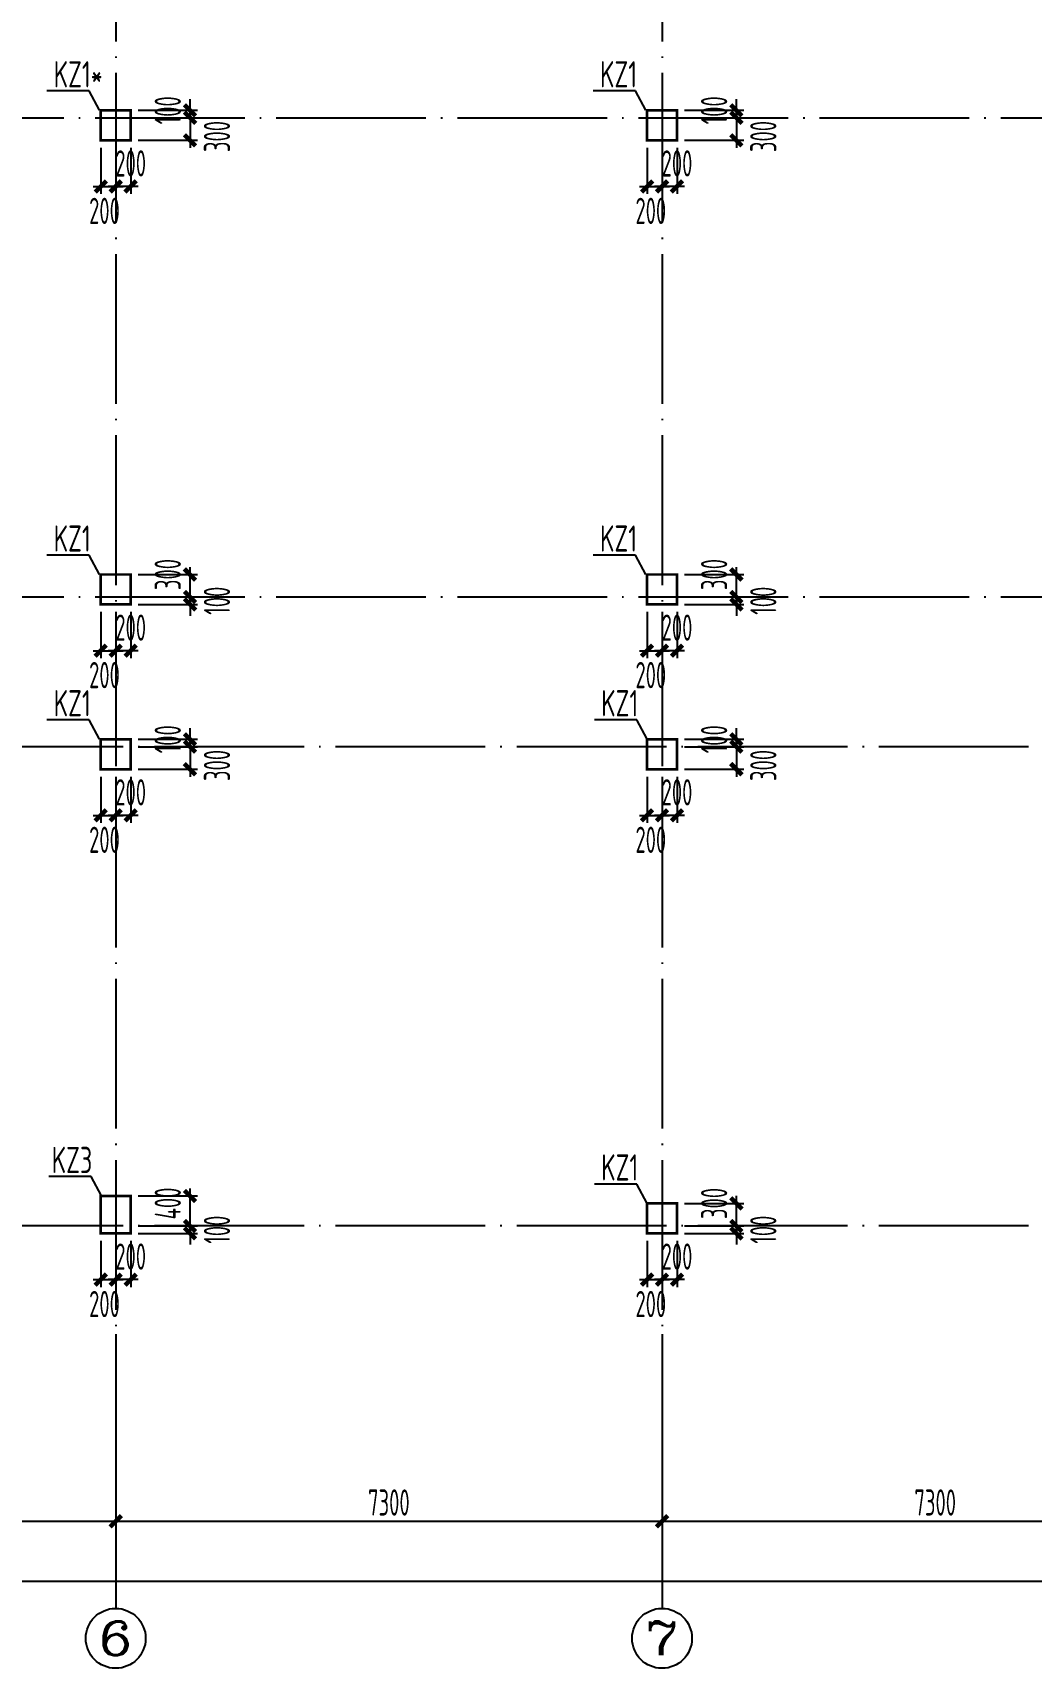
# Model space of a CAD drawing. Extents: x -472319 to -112444, y -516749 to -5704.
# Drawn here: x -383447 to -370104, y -482015 to -460171 of the extents above; entities that cross this region are included whole.
import ezdxf
from ezdxf.enums import TextEntityAlignment as Align

# ---------------------------------------------------------------- set-up
doc = ezdxf.new("R2010")
doc.units = 0
doc.header["$LTSCALE"] = 100
doc.header["$MEASUREMENT"] = 0
doc.linetypes.add('CENTER', pattern=[2, 1.25, -0.25, 0.25, -0.25])
doc.linetypes.add('DOTE', pattern=[2.42, 2, -0.2, 0.02, -0.2])
for name, color, linetype in [('AXIS', 3, 'Continuous'), ('AXIS_TEXT', 7, 'Continuous'), ('DOTE', 1, 'CENTER'), ('TEXT', 7, 'Continuous'), ('填充', 8, 'Continuous'), ('柱', 2, 'Continuous')]:
    doc.layers.add(name, color=color, linetype=linetype)
doc.styles.add('_TCH_AXIS', font='COMPLEX', dxfattribs={"bigfont": 'GBCBIG'})
doc.styles.add('COMPLEX', font='COMPLEX')
doc.styles.add('HZ', font='tssdeng.shx', dxfattribs={"width": 0.6, "height": 350, "bigfont": 'a.shx'})
doc.styles.add('TSSD_Dimension', font='Tssdeng.shx', dxfattribs={"width": 0.7, "bigfont": 'hztxt.shx'})
doc.dimstyles.new('DIMN', dxfattribs={"dimtxt": 350, "dimasz": 150, "dimexe": 100, "dimexo": 100, "dimgap": 75, "dimtad": 1, "dimdec": 0, "dimzin": 0, "dimdsep": 46, "dimtxsty": 'HZ', "dimblk": 'ARCHTICK', "dimcen": 0.09, "dimdle": 100, "dimclrd": 3, "dimclre": 3, "dimclrt": 7, "dimazin": 2, "dimtfac": 1, "dimtdec": 0, "dimtmove": 2, "dimatfit": 3, "dimldrblk": 'ARCHTICK', "dimfxl": 1, "dimtolj": 1, "dimtzin": 0, "dimarcsym": 0})

# ---------------------------------------------------------------- blocks, each defined once
blk = doc.blocks.new('_ArchTick')
at = {"color": 0, "linetype": 'ByBlock', "const_width": 0.4}
blk.add_lwpolyline([(-0.5, -0.5), (0.5, 0.5)], dxfattribs=at)
blk = doc.blocks.new('*D2416')
at = {"layer": 'AXIS', "color": 3, "lineweight": -2, "transparency": 16777216}
for p, q in [((-392338, -477651), (-392338, -480151)), ((-382338, -477651), (-382338, -480151)), ((-392438, -480051), (-382238, -480051))]:
    blk.add_line(p, q, dxfattribs=at)
at = {"layer": 'Defpoints', "color": 0, "transparency": 16777216}
for p in [(-392338, -477551), (-382338, -477551), (-382338, -480051)]:
    blk.add_point(p, dxfattribs=at)
at = {"layer": 'AXIS', "color": 3, "lineweight": -2, "transparency": 16777216, "xscale": 150, "yscale": 150, "zscale": 150, "rotation": 180}
blk.add_blockref('_ArchTick', (-392338, -480051), dxfattribs=at)
at = {"layer": 'AXIS', "color": 3, "lineweight": -2, "transparency": 16777216, "xscale": 150, "yscale": 150, "zscale": 150}
blk.add_blockref('_ArchTick', (-382338, -480051), dxfattribs=at)
at = {"layer": 'AXIS', "color": 7, "transparency": 16777216, "insert": (-387338, -479801), "char_height": 350, "attachment_point": 5, "style": 'HZ'}
blk.add_mtext('\\A1;10000', dxfattribs=at)
blk = doc.blocks.new('*D2417')
at = {"layer": 'AXIS', "color": 3, "lineweight": -2, "transparency": 16777216}
for p, q in [((-382338, -477651), (-382338, -480151)), ((-375038, -477651), (-375038, -480151)), ((-382438, -480051), (-374938, -480051))]:
    blk.add_line(p, q, dxfattribs=at)
at = {"layer": 'Defpoints', "color": 0, "transparency": 16777216}
for p in [(-382338, -477551), (-375038, -477551), (-375038, -480051)]:
    blk.add_point(p, dxfattribs=at)
at = {"layer": 'AXIS', "color": 3, "lineweight": -2, "transparency": 16777216, "xscale": 150, "yscale": 150, "zscale": 150, "rotation": 180}
blk.add_blockref('_ArchTick', (-382338, -480051), dxfattribs=at)
at = {"layer": 'AXIS', "color": 3, "lineweight": -2, "transparency": 16777216, "xscale": 150, "yscale": 150, "zscale": 150}
blk.add_blockref('_ArchTick', (-375038, -480051), dxfattribs=at)
at = {"layer": 'AXIS', "color": 7, "transparency": 16777216, "insert": (-378688, -479801), "char_height": 350, "attachment_point": 5, "style": 'HZ'}
blk.add_mtext('\\A1;7300', dxfattribs=at)
blk = doc.blocks.new('*D2418')
at = {"layer": 'AXIS', "color": 3, "lineweight": -2, "transparency": 16777216}
for p, q in [((-375038, -477651), (-375038, -480151)), ((-367738, -477651), (-367738, -480151)), ((-375138, -480051), (-367638, -480051))]:
    blk.add_line(p, q, dxfattribs=at)
at = {"layer": 'Defpoints', "color": 0, "transparency": 16777216}
for p in [(-375038, -477551), (-367738, -477551), (-367738, -480051)]:
    blk.add_point(p, dxfattribs=at)
at = {"layer": 'AXIS', "color": 3, "lineweight": -2, "transparency": 16777216, "xscale": 150, "yscale": 150, "zscale": 150, "rotation": 180}
blk.add_blockref('_ArchTick', (-375038, -480051), dxfattribs=at)
at = {"layer": 'AXIS', "color": 3, "lineweight": -2, "transparency": 16777216, "xscale": 150, "yscale": 150, "zscale": 150}
blk.add_blockref('_ArchTick', (-367738, -480051), dxfattribs=at)
at = {"layer": 'AXIS', "color": 7, "transparency": 16777216, "insert": (-371388, -479801), "char_height": 350, "attachment_point": 5, "style": 'HZ'}
blk.add_mtext('\\A1;7300', dxfattribs=at)
blk = doc.blocks.new('*D2421')
at = {"layer": 'AXIS', "color": 3, "lineweight": -2, "transparency": 16777216}
for p, q in [((-417238, -477651), (-417238, -480951)), ((-357438, -477651), (-357438, -480951)), ((-417338, -480851), (-357338, -480851))]:
    blk.add_line(p, q, dxfattribs=at)
at = {"layer": 'Defpoints', "color": 0, "transparency": 16777216}
for p in [(-417238, -477551), (-357438, -477551), (-357438, -480851)]:
    blk.add_point(p, dxfattribs=at)
at = {"layer": 'AXIS', "color": 3, "lineweight": -2, "transparency": 16777216, "xscale": 150, "yscale": 150, "zscale": 150, "rotation": 180}
blk.add_blockref('_ArchTick', (-417238, -480851), dxfattribs=at)
at = {"layer": 'AXIS', "color": 3, "lineweight": -2, "transparency": 16777216, "xscale": 150, "yscale": 150, "zscale": 150}
blk.add_blockref('_ArchTick', (-357438, -480851), dxfattribs=at)
at = {"layer": 'AXIS', "color": 7, "transparency": 16777216, "insert": (-387338, -480601), "char_height": 350, "attachment_point": 5, "style": 'HZ'}
blk.add_mtext('\\A1;59800', dxfattribs=at)
blk = doc.blocks.new('_AXISO')
blk.add_circle((0, 0), 0.5)
at = {"layer": 'AXIS_TEXT', "style": 'COMPLEX', "width": 1.041667}
blk.add_attdef('A', text='', height=0.56, dxfattribs=at).set_placement((-0.25, -0.28), (0.25, -0.28), align=Align.FIT)
blk = doc.blocks.new('*D2327')
at = {"layer": 'Defpoints', "color": 0, "transparency": 16777216}
for p in [(-382138, -476107), (-382138, -476207), (-381345, -476207)]:
    blk.add_point(p, dxfattribs=at)
at = {"layer": '填充', "color": 3, "lineweight": -2, "transparency": 16777216}
for p, q in [((-381345, -476107), (-381345, -475957)), ((-382038, -476107), (-381245, -476107)), ((-382038, -476207), (-381245, -476207)), ((-381345, -476107), (-381345, -476207)), ((-381345, -476207), (-381345, -476357))]:
    blk.add_line(p, q, dxfattribs=at)
at = {"layer": '填充', "color": 3, "lineweight": -2, "transparency": 16777216, "xscale": 150, "yscale": 150, "zscale": 150}
for p, rotation in [((-381345, -476107), 270), ((-381345, -476207), 90)]:
    blk.add_blockref('_ArchTick', p, dxfattribs=dict(at, rotation=rotation))
at = {"layer": '填充', "color": 7, "transparency": 16777216, "insert": (-380985, -476157), "char_height": 350, "attachment_point": 5, "rotation": 90, "style": 'HZ'}
blk.add_mtext('\\A1;100', dxfattribs=at)
blk = doc.blocks.new('*D2328')
at = {"layer": 'Defpoints', "color": 0, "transparency": 16777216}
for p in [(-382138, -475707), (-381345, -475707), (-382138, -476107)]:
    blk.add_point(p, dxfattribs=at)
at = {"layer": '填充', "color": 3, "lineweight": -2, "transparency": 16777216}
for p, q in [((-382038, -475707), (-381245, -475707)), ((-381345, -476207), (-381345, -475607)), ((-382038, -476107), (-381245, -476107))]:
    blk.add_line(p, q, dxfattribs=at)
at = {"layer": '填充', "color": 3, "lineweight": -2, "transparency": 16777216, "xscale": 150, "yscale": 150, "zscale": 150}
for p, rotation in [((-381345, -475707), 90), ((-381345, -476107), 270)]:
    blk.add_blockref('_ArchTick', p, dxfattribs=dict(at, rotation=rotation))
at = {"layer": '填充', "color": 7, "transparency": 16777216, "insert": (-381642, -475807), "char_height": 350, "attachment_point": 5, "rotation": 90, "style": 'HZ'}
blk.add_mtext('\\A1;400', dxfattribs=at)
blk = doc.blocks.new('*D2329')
at = {"layer": 'Defpoints', "color": 0, "transparency": 16777216}
for p in [(-382538, -476207), (-382338, -476207), (-382338, -476824)]:
    blk.add_point(p, dxfattribs=at)
at = {"layer": '填充', "color": 3, "lineweight": -2, "transparency": 16777216}
for p, q in [((-382538, -476307), (-382538, -476924)), ((-382338, -476307), (-382338, -476924)), ((-382638, -476824), (-382238, -476824))]:
    blk.add_line(p, q, dxfattribs=at)
at = {"layer": '填充', "color": 3, "lineweight": -2, "transparency": 16777216, "xscale": 150, "yscale": 150, "zscale": 150, "rotation": 180}
blk.add_blockref('_ArchTick', (-382538, -476824), dxfattribs=at)
at = {"layer": '填充', "color": 3, "lineweight": -2, "transparency": 16777216, "xscale": 150, "yscale": 150, "zscale": 150}
blk.add_blockref('_ArchTick', (-382338, -476824), dxfattribs=at)
at = {"layer": '填充', "color": 7, "transparency": 16777216, "insert": (-382488, -477150), "char_height": 350, "attachment_point": 5, "style": 'HZ'}
blk.add_mtext('\\A1;200', dxfattribs=at)
blk = doc.blocks.new('*D2330')
at = {"layer": 'Defpoints', "color": 0, "transparency": 16777216}
for p in [(-382338, -476207), (-382138, -476207), (-382338, -476824)]:
    blk.add_point(p, dxfattribs=at)
at = {"layer": '填充', "color": 3, "lineweight": -2, "transparency": 16777216}
for p, q in [((-382338, -476307), (-382338, -476924)), ((-382138, -476307), (-382138, -476924)), ((-382038, -476824), (-382438, -476824))]:
    blk.add_line(p, q, dxfattribs=at)
at = {"layer": '填充', "color": 3, "lineweight": -2, "transparency": 16777216, "xscale": 150, "yscale": 150, "zscale": 150, "rotation": 180}
blk.add_blockref('_ArchTick', (-382338, -476824), dxfattribs=at)
at = {"layer": '填充', "color": 3, "lineweight": -2, "transparency": 16777216, "xscale": 150, "yscale": 150, "zscale": 150}
blk.add_blockref('_ArchTick', (-382138, -476824), dxfattribs=at)
at = {"layer": '填充', "color": 7, "transparency": 16777216, "insert": (-382138, -476516), "char_height": 350, "attachment_point": 5, "style": 'HZ'}
blk.add_mtext('\\A1;200', dxfattribs=at)
blk = doc.blocks.new('*D2379')
at = {"layer": 'Defpoints', "color": 0, "transparency": 16777216}
for p in [(-382138, -469707), (-382138, -470007), (-381345, -470007)]:
    blk.add_point(p, dxfattribs=at)
at = {"layer": '填充', "color": 3, "lineweight": -2, "transparency": 16777216}
for p, q in [((-381345, -469607), (-381345, -470107)), ((-382038, -469707), (-381245, -469707)), ((-382038, -470007), (-381245, -470007))]:
    blk.add_line(p, q, dxfattribs=at)
at = {"layer": '填充', "color": 3, "lineweight": -2, "transparency": 16777216, "xscale": 150, "yscale": 150, "zscale": 150}
for p, rotation in [((-381345, -469707), 90), ((-381345, -470007), 270)]:
    blk.add_blockref('_ArchTick', p, dxfattribs=dict(at, rotation=rotation))
at = {"layer": '填充', "color": 7, "transparency": 16777216, "insert": (-380985, -469957), "char_height": 350, "attachment_point": 5, "rotation": 90, "style": 'HZ'}
blk.add_mtext('\\A1;300', dxfattribs=at)
blk = doc.blocks.new('*D2380')
at = {"layer": 'Defpoints', "color": 0, "transparency": 16777216}
for p in [(-382138, -469607), (-381345, -469607), (-382138, -469707)]:
    blk.add_point(p, dxfattribs=at)
at = {"layer": '填充', "color": 3, "lineweight": -2, "transparency": 16777216}
for p, q in [((-382038, -469607), (-381245, -469607)), ((-381345, -469607), (-381345, -469457)), ((-381345, -469707), (-381345, -469607)), ((-382038, -469707), (-381245, -469707)), ((-381345, -469707), (-381345, -469857))]:
    blk.add_line(p, q, dxfattribs=at)
at = {"layer": '填充', "color": 3, "lineweight": -2, "transparency": 16777216, "xscale": 150, "yscale": 150, "zscale": 150}
for p, rotation in [((-381345, -469607), 270), ((-381345, -469707), 90)]:
    blk.add_blockref('_ArchTick', p, dxfattribs=dict(at, rotation=rotation))
at = {"layer": '填充', "color": 7, "transparency": 16777216, "insert": (-381642, -469607), "char_height": 350, "attachment_point": 5, "rotation": 90, "style": 'HZ'}
blk.add_mtext('\\A1;100', dxfattribs=at)
blk = doc.blocks.new('*D2381')
at = {"layer": 'Defpoints', "color": 0, "transparency": 16777216}
for p in [(-382538, -470007), (-382338, -470007), (-382338, -470624)]:
    blk.add_point(p, dxfattribs=at)
at = {"layer": '填充', "color": 3, "lineweight": -2, "transparency": 16777216}
for p, q in [((-382538, -470107), (-382538, -470724)), ((-382338, -470107), (-382338, -470724)), ((-382638, -470624), (-382238, -470624))]:
    blk.add_line(p, q, dxfattribs=at)
at = {"layer": '填充', "color": 3, "lineweight": -2, "transparency": 16777216, "xscale": 150, "yscale": 150, "zscale": 150, "rotation": 180}
blk.add_blockref('_ArchTick', (-382538, -470624), dxfattribs=at)
at = {"layer": '填充', "color": 3, "lineweight": -2, "transparency": 16777216, "xscale": 150, "yscale": 150, "zscale": 150}
blk.add_blockref('_ArchTick', (-382338, -470624), dxfattribs=at)
at = {"layer": '填充', "color": 7, "transparency": 16777216, "insert": (-382488, -470950), "char_height": 350, "attachment_point": 5, "style": 'HZ'}
blk.add_mtext('\\A1;200', dxfattribs=at)
blk = doc.blocks.new('*D2382')
at = {"layer": 'Defpoints', "color": 0, "transparency": 16777216}
for p in [(-382338, -470007), (-382138, -470007), (-382338, -470624)]:
    blk.add_point(p, dxfattribs=at)
at = {"layer": '填充', "color": 3, "lineweight": -2, "transparency": 16777216}
for p, q in [((-382338, -470107), (-382338, -470724)), ((-382138, -470107), (-382138, -470724)), ((-382038, -470624), (-382438, -470624))]:
    blk.add_line(p, q, dxfattribs=at)
at = {"layer": '填充', "color": 3, "lineweight": -2, "transparency": 16777216, "xscale": 150, "yscale": 150, "zscale": 150, "rotation": 180}
blk.add_blockref('_ArchTick', (-382338, -470624), dxfattribs=at)
at = {"layer": '填充', "color": 3, "lineweight": -2, "transparency": 16777216, "xscale": 150, "yscale": 150, "zscale": 150}
blk.add_blockref('_ArchTick', (-382138, -470624), dxfattribs=at)
at = {"layer": '填充', "color": 7, "transparency": 16777216, "insert": (-382138, -470316), "char_height": 350, "attachment_point": 5, "style": 'HZ'}
blk.add_mtext('\\A1;200', dxfattribs=at)
blk = doc.blocks.new('*D2383')
at = {"layer": 'Defpoints', "color": 0, "transparency": 16777216}
for p in [(-382138, -467707), (-382138, -467807), (-381345, -467807)]:
    blk.add_point(p, dxfattribs=at)
at = {"layer": '填充', "color": 3, "lineweight": -2, "transparency": 16777216}
for p, q in [((-381345, -467707), (-381345, -467557)), ((-382038, -467707), (-381245, -467707)), ((-382038, -467807), (-381245, -467807)), ((-381345, -467707), (-381345, -467807)), ((-381345, -467807), (-381345, -467957))]:
    blk.add_line(p, q, dxfattribs=at)
at = {"layer": '填充', "color": 3, "lineweight": -2, "transparency": 16777216, "xscale": 150, "yscale": 150, "zscale": 150}
for p, rotation in [((-381345, -467707), 270), ((-381345, -467807), 90)]:
    blk.add_blockref('_ArchTick', p, dxfattribs=dict(at, rotation=rotation))
at = {"layer": '填充', "color": 7, "transparency": 16777216, "insert": (-380985, -467757), "char_height": 350, "attachment_point": 5, "rotation": 90, "style": 'HZ'}
blk.add_mtext('\\A1;100', dxfattribs=at)
blk = doc.blocks.new('*D2384')
at = {"layer": 'Defpoints', "color": 0, "transparency": 16777216}
for p in [(-382138, -467407), (-381345, -467407), (-382138, -467707)]:
    blk.add_point(p, dxfattribs=at)
at = {"layer": '填充', "color": 3, "lineweight": -2, "transparency": 16777216}
for p, q in [((-382038, -467407), (-381245, -467407)), ((-381345, -467807), (-381345, -467307)), ((-382038, -467707), (-381245, -467707))]:
    blk.add_line(p, q, dxfattribs=at)
at = {"layer": '填充', "color": 3, "lineweight": -2, "transparency": 16777216, "xscale": 150, "yscale": 150, "zscale": 150}
for p, rotation in [((-381345, -467407), 90), ((-381345, -467707), 270)]:
    blk.add_blockref('_ArchTick', p, dxfattribs=dict(at, rotation=rotation))
at = {"layer": '填充', "color": 7, "transparency": 16777216, "insert": (-381642, -467407), "char_height": 350, "attachment_point": 5, "rotation": 90, "style": 'HZ'}
blk.add_mtext('\\A1;300', dxfattribs=at)
blk = doc.blocks.new('*D2385')
at = {"layer": 'Defpoints', "color": 0, "transparency": 16777216}
for p in [(-382538, -467807), (-382338, -467807), (-382338, -468424)]:
    blk.add_point(p, dxfattribs=at)
at = {"layer": '填充', "color": 3, "lineweight": -2, "transparency": 16777216}
for p, q in [((-382538, -467907), (-382538, -468524)), ((-382338, -467907), (-382338, -468524)), ((-382638, -468424), (-382238, -468424))]:
    blk.add_line(p, q, dxfattribs=at)
at = {"layer": '填充', "color": 3, "lineweight": -2, "transparency": 16777216, "xscale": 150, "yscale": 150, "zscale": 150, "rotation": 180}
blk.add_blockref('_ArchTick', (-382538, -468424), dxfattribs=at)
at = {"layer": '填充', "color": 3, "lineweight": -2, "transparency": 16777216, "xscale": 150, "yscale": 150, "zscale": 150}
blk.add_blockref('_ArchTick', (-382338, -468424), dxfattribs=at)
at = {"layer": '填充', "color": 7, "transparency": 16777216, "insert": (-382488, -468750), "char_height": 350, "attachment_point": 5, "style": 'HZ'}
blk.add_mtext('\\A1;200', dxfattribs=at)
blk = doc.blocks.new('*D2386')
at = {"layer": 'Defpoints', "color": 0, "transparency": 16777216}
for p in [(-382338, -467807), (-382138, -467807), (-382338, -468424)]:
    blk.add_point(p, dxfattribs=at)
at = {"layer": '填充', "color": 3, "lineweight": -2, "transparency": 16777216}
for p, q in [((-382338, -467907), (-382338, -468524)), ((-382138, -467907), (-382138, -468524)), ((-382038, -468424), (-382438, -468424))]:
    blk.add_line(p, q, dxfattribs=at)
at = {"layer": '填充', "color": 3, "lineweight": -2, "transparency": 16777216, "xscale": 150, "yscale": 150, "zscale": 150, "rotation": 180}
blk.add_blockref('_ArchTick', (-382338, -468424), dxfattribs=at)
at = {"layer": '填充', "color": 3, "lineweight": -2, "transparency": 16777216, "xscale": 150, "yscale": 150, "zscale": 150}
blk.add_blockref('_ArchTick', (-382138, -468424), dxfattribs=at)
at = {"layer": '填充', "color": 7, "transparency": 16777216, "insert": (-382138, -468116), "char_height": 350, "attachment_point": 5, "style": 'HZ'}
blk.add_mtext('\\A1;200', dxfattribs=at)
blk = doc.blocks.new('*D2387')
at = {"layer": 'Defpoints', "color": 0, "transparency": 16777216}
for p in [(-382138, -461307), (-382138, -461607), (-381345, -461607)]:
    blk.add_point(p, dxfattribs=at)
at = {"layer": '填充', "color": 3, "lineweight": -2, "transparency": 16777216}
for p, q in [((-382038, -461307), (-381245, -461307)), ((-381345, -461207), (-381345, -461707)), ((-382038, -461607), (-381245, -461607))]:
    blk.add_line(p, q, dxfattribs=at)
at = {"layer": '填充', "color": 3, "lineweight": -2, "transparency": 16777216, "xscale": 150, "yscale": 150, "zscale": 150}
for p, rotation in [((-381345, -461307), 90), ((-381345, -461607), 270)]:
    blk.add_blockref('_ArchTick', p, dxfattribs=dict(at, rotation=rotation))
at = {"layer": '填充', "color": 7, "transparency": 16777216, "insert": (-380985, -461557), "char_height": 350, "attachment_point": 5, "rotation": 90, "style": 'HZ'}
blk.add_mtext('\\A1;300', dxfattribs=at)
blk = doc.blocks.new('*D2388')
at = {"layer": 'Defpoints', "color": 0, "transparency": 16777216}
for p in [(-382138, -461207), (-382138, -461307), (-381345, -461207)]:
    blk.add_point(p, dxfattribs=at)
at = {"layer": '填充', "color": 3, "lineweight": -2, "transparency": 16777216}
for p, q in [((-381345, -461207), (-381345, -461057)), ((-382038, -461207), (-381245, -461207)), ((-382038, -461307), (-381245, -461307)), ((-381345, -461307), (-381345, -461207)), ((-381345, -461307), (-381345, -461457))]:
    blk.add_line(p, q, dxfattribs=at)
at = {"layer": '填充', "color": 3, "lineweight": -2, "transparency": 16777216, "xscale": 150, "yscale": 150, "zscale": 150}
for p, rotation in [((-381345, -461207), 270), ((-381345, -461307), 90)]:
    blk.add_blockref('_ArchTick', p, dxfattribs=dict(at, rotation=rotation))
at = {"layer": '填充', "color": 7, "transparency": 16777216, "insert": (-381642, -461207), "char_height": 350, "attachment_point": 5, "rotation": 90, "style": 'HZ'}
blk.add_mtext('\\A1;100', dxfattribs=at)
blk = doc.blocks.new('*D2389')
at = {"layer": 'Defpoints', "color": 0, "transparency": 16777216}
for p in [(-382538, -461607), (-382338, -461607), (-382338, -462224)]:
    blk.add_point(p, dxfattribs=at)
at = {"layer": '填充', "color": 3, "lineweight": -2, "transparency": 16777216}
for p, q in [((-382538, -461707), (-382538, -462324)), ((-382338, -461707), (-382338, -462324)), ((-382638, -462224), (-382238, -462224))]:
    blk.add_line(p, q, dxfattribs=at)
at = {"layer": '填充', "color": 3, "lineweight": -2, "transparency": 16777216, "xscale": 150, "yscale": 150, "zscale": 150, "rotation": 180}
blk.add_blockref('_ArchTick', (-382538, -462224), dxfattribs=at)
at = {"layer": '填充', "color": 3, "lineweight": -2, "transparency": 16777216, "xscale": 150, "yscale": 150, "zscale": 150}
blk.add_blockref('_ArchTick', (-382338, -462224), dxfattribs=at)
at = {"layer": '填充', "color": 7, "transparency": 16777216, "insert": (-382488, -462550), "char_height": 350, "attachment_point": 5, "style": 'HZ'}
blk.add_mtext('\\A1;200', dxfattribs=at)
blk = doc.blocks.new('*D2390')
at = {"layer": 'Defpoints', "color": 0, "transparency": 16777216}
for p in [(-382338, -461607), (-382138, -461607), (-382338, -462224)]:
    blk.add_point(p, dxfattribs=at)
at = {"layer": '填充', "color": 3, "lineweight": -2, "transparency": 16777216}
for p, q in [((-382338, -461707), (-382338, -462324)), ((-382138, -461707), (-382138, -462324)), ((-382038, -462224), (-382438, -462224))]:
    blk.add_line(p, q, dxfattribs=at)
at = {"layer": '填充', "color": 3, "lineweight": -2, "transparency": 16777216, "xscale": 150, "yscale": 150, "zscale": 150, "rotation": 180}
blk.add_blockref('_ArchTick', (-382338, -462224), dxfattribs=at)
at = {"layer": '填充', "color": 3, "lineweight": -2, "transparency": 16777216, "xscale": 150, "yscale": 150, "zscale": 150}
blk.add_blockref('_ArchTick', (-382138, -462224), dxfattribs=at)
at = {"layer": '填充', "color": 7, "transparency": 16777216, "insert": (-382138, -461916), "char_height": 350, "attachment_point": 5, "style": 'HZ'}
blk.add_mtext('\\A1;200', dxfattribs=at)
blk = doc.blocks.new('*D2391')
at = {"layer": 'Defpoints', "color": 0, "transparency": 16777216}
for p in [(-374838, -476107), (-374838, -476207), (-374045, -476207)]:
    blk.add_point(p, dxfattribs=at)
at = {"layer": '填充', "color": 3, "lineweight": -2, "transparency": 16777216}
for p, q in [((-374045, -476107), (-374045, -475957)), ((-374738, -476107), (-373945, -476107)), ((-374738, -476207), (-373945, -476207)), ((-374045, -476107), (-374045, -476207)), ((-374045, -476207), (-374045, -476357))]:
    blk.add_line(p, q, dxfattribs=at)
at = {"layer": '填充', "color": 3, "lineweight": -2, "transparency": 16777216, "xscale": 150, "yscale": 150, "zscale": 150}
for p, rotation in [((-374045, -476107), 270), ((-374045, -476207), 90)]:
    blk.add_blockref('_ArchTick', p, dxfattribs=dict(at, rotation=rotation))
at = {"layer": '填充', "color": 7, "transparency": 16777216, "insert": (-373685, -476157), "char_height": 350, "attachment_point": 5, "rotation": 90, "style": 'HZ'}
blk.add_mtext('\\A1;100', dxfattribs=at)
blk = doc.blocks.new('*D2392')
at = {"layer": 'Defpoints', "color": 0, "transparency": 16777216}
for p in [(-374838, -475807), (-374045, -475807), (-374838, -476107)]:
    blk.add_point(p, dxfattribs=at)
at = {"layer": '填充', "color": 3, "lineweight": -2, "transparency": 16777216}
for p, q in [((-374045, -476207), (-374045, -475707)), ((-374738, -475807), (-373945, -475807)), ((-374738, -476107), (-373945, -476107))]:
    blk.add_line(p, q, dxfattribs=at)
at = {"layer": '填充', "color": 3, "lineweight": -2, "transparency": 16777216, "xscale": 150, "yscale": 150, "zscale": 150}
for p, rotation in [((-374045, -475807), 90), ((-374045, -476107), 270)]:
    blk.add_blockref('_ArchTick', p, dxfattribs=dict(at, rotation=rotation))
at = {"layer": '填充', "color": 7, "transparency": 16777216, "insert": (-374342, -475807), "char_height": 350, "attachment_point": 5, "rotation": 90, "style": 'HZ'}
blk.add_mtext('\\A1;300', dxfattribs=at)
blk = doc.blocks.new('*D2226')
at = {"layer": 'Defpoints', "color": 0, "transparency": 16777216}
for p in [(-375238, -476207), (-375038, -476207), (-375038, -476824)]:
    blk.add_point(p, dxfattribs=at)
at = {"layer": '填充', "color": 3, "lineweight": -2, "transparency": 16777216}
for p, q in [((-375238, -476307), (-375238, -476924)), ((-375038, -476307), (-375038, -476924)), ((-375338, -476824), (-374938, -476824))]:
    blk.add_line(p, q, dxfattribs=at)
at = {"layer": '填充', "color": 3, "lineweight": -2, "transparency": 16777216, "xscale": 150, "yscale": 150, "zscale": 150, "rotation": 180}
blk.add_blockref('_ArchTick', (-375238, -476824), dxfattribs=at)
at = {"layer": '填充', "color": 3, "lineweight": -2, "transparency": 16777216, "xscale": 150, "yscale": 150, "zscale": 150}
blk.add_blockref('_ArchTick', (-375038, -476824), dxfattribs=at)
at = {"layer": '填充', "color": 7, "transparency": 16777216, "insert": (-375188, -477150), "char_height": 350, "attachment_point": 5, "style": 'HZ'}
blk.add_mtext('\\A1;200', dxfattribs=at)
blk = doc.blocks.new('*D2227')
at = {"layer": 'Defpoints', "color": 0, "transparency": 16777216}
for p in [(-375038, -476207), (-374838, -476207), (-375038, -476824)]:
    blk.add_point(p, dxfattribs=at)
at = {"layer": '填充', "color": 3, "lineweight": -2, "transparency": 16777216}
for p, q in [((-375038, -476307), (-375038, -476924)), ((-374838, -476307), (-374838, -476924)), ((-374738, -476824), (-375138, -476824))]:
    blk.add_line(p, q, dxfattribs=at)
at = {"layer": '填充', "color": 3, "lineweight": -2, "transparency": 16777216, "xscale": 150, "yscale": 150, "zscale": 150, "rotation": 180}
blk.add_blockref('_ArchTick', (-375038, -476824), dxfattribs=at)
at = {"layer": '填充', "color": 3, "lineweight": -2, "transparency": 16777216, "xscale": 150, "yscale": 150, "zscale": 150}
blk.add_blockref('_ArchTick', (-374838, -476824), dxfattribs=at)
at = {"layer": '填充', "color": 7, "transparency": 16777216, "insert": (-374838, -476516), "char_height": 350, "attachment_point": 5, "style": 'HZ'}
blk.add_mtext('\\A1;200', dxfattribs=at)
blk = doc.blocks.new('*D2228')
at = {"layer": 'Defpoints', "color": 0, "transparency": 16777216}
for p in [(-374838, -469707), (-374838, -470007), (-374045, -470007)]:
    blk.add_point(p, dxfattribs=at)
at = {"layer": '填充', "color": 3, "lineweight": -2, "transparency": 16777216}
for p, q in [((-374045, -469607), (-374045, -470107)), ((-374738, -469707), (-373945, -469707)), ((-374738, -470007), (-373945, -470007))]:
    blk.add_line(p, q, dxfattribs=at)
at = {"layer": '填充', "color": 3, "lineweight": -2, "transparency": 16777216, "xscale": 150, "yscale": 150, "zscale": 150}
for p, rotation in [((-374045, -469707), 90), ((-374045, -470007), 270)]:
    blk.add_blockref('_ArchTick', p, dxfattribs=dict(at, rotation=rotation))
at = {"layer": '填充', "color": 7, "transparency": 16777216, "insert": (-373685, -469957), "char_height": 350, "attachment_point": 5, "rotation": 90, "style": 'HZ'}
blk.add_mtext('\\A1;300', dxfattribs=at)
blk = doc.blocks.new('*D2229')
at = {"layer": 'Defpoints', "color": 0, "transparency": 16777216}
for p in [(-374838, -469607), (-374045, -469607), (-374838, -469707)]:
    blk.add_point(p, dxfattribs=at)
at = {"layer": '填充', "color": 3, "lineweight": -2, "transparency": 16777216}
for p, q in [((-374738, -469607), (-373945, -469607)), ((-374045, -469607), (-374045, -469457)), ((-374045, -469707), (-374045, -469607)), ((-374738, -469707), (-373945, -469707)), ((-374045, -469707), (-374045, -469857))]:
    blk.add_line(p, q, dxfattribs=at)
at = {"layer": '填充', "color": 3, "lineweight": -2, "transparency": 16777216, "xscale": 150, "yscale": 150, "zscale": 150}
for p, rotation in [((-374045, -469607), 270), ((-374045, -469707), 90)]:
    blk.add_blockref('_ArchTick', p, dxfattribs=dict(at, rotation=rotation))
at = {"layer": '填充', "color": 7, "transparency": 16777216, "insert": (-374342, -469607), "char_height": 350, "attachment_point": 5, "rotation": 90, "style": 'HZ'}
blk.add_mtext('\\A1;100', dxfattribs=at)
blk = doc.blocks.new('*D2230')
at = {"layer": 'Defpoints', "color": 0, "transparency": 16777216}
for p in [(-375238, -470007), (-375038, -470007), (-375038, -470624)]:
    blk.add_point(p, dxfattribs=at)
at = {"layer": '填充', "color": 3, "lineweight": -2, "transparency": 16777216}
for p, q in [((-375238, -470107), (-375238, -470724)), ((-375038, -470107), (-375038, -470724)), ((-375338, -470624), (-374938, -470624))]:
    blk.add_line(p, q, dxfattribs=at)
at = {"layer": '填充', "color": 3, "lineweight": -2, "transparency": 16777216, "xscale": 150, "yscale": 150, "zscale": 150, "rotation": 180}
blk.add_blockref('_ArchTick', (-375238, -470624), dxfattribs=at)
at = {"layer": '填充', "color": 3, "lineweight": -2, "transparency": 16777216, "xscale": 150, "yscale": 150, "zscale": 150}
blk.add_blockref('_ArchTick', (-375038, -470624), dxfattribs=at)
at = {"layer": '填充', "color": 7, "transparency": 16777216, "insert": (-375188, -470950), "char_height": 350, "attachment_point": 5, "style": 'HZ'}
blk.add_mtext('\\A1;200', dxfattribs=at)
blk = doc.blocks.new('*D2231')
at = {"layer": 'Defpoints', "color": 0, "transparency": 16777216}
for p in [(-375038, -470007), (-374838, -470007), (-375038, -470624)]:
    blk.add_point(p, dxfattribs=at)
at = {"layer": '填充', "color": 3, "lineweight": -2, "transparency": 16777216}
for p, q in [((-375038, -470107), (-375038, -470724)), ((-374838, -470107), (-374838, -470724)), ((-374738, -470624), (-375138, -470624))]:
    blk.add_line(p, q, dxfattribs=at)
at = {"layer": '填充', "color": 3, "lineweight": -2, "transparency": 16777216, "xscale": 150, "yscale": 150, "zscale": 150, "rotation": 180}
blk.add_blockref('_ArchTick', (-375038, -470624), dxfattribs=at)
at = {"layer": '填充', "color": 3, "lineweight": -2, "transparency": 16777216, "xscale": 150, "yscale": 150, "zscale": 150}
blk.add_blockref('_ArchTick', (-374838, -470624), dxfattribs=at)
at = {"layer": '填充', "color": 7, "transparency": 16777216, "insert": (-374838, -470316), "char_height": 350, "attachment_point": 5, "style": 'HZ'}
blk.add_mtext('\\A1;200', dxfattribs=at)
blk = doc.blocks.new('*D2232')
at = {"layer": 'Defpoints', "color": 0, "transparency": 16777216}
for p in [(-374838, -467707), (-374838, -467807), (-374045, -467807)]:
    blk.add_point(p, dxfattribs=at)
at = {"layer": '填充', "color": 3, "lineweight": -2, "transparency": 16777216}
for p, q in [((-374045, -467707), (-374045, -467557)), ((-374738, -467707), (-373945, -467707)), ((-374738, -467807), (-373945, -467807)), ((-374045, -467707), (-374045, -467807)), ((-374045, -467807), (-374045, -467957))]:
    blk.add_line(p, q, dxfattribs=at)
at = {"layer": '填充', "color": 3, "lineweight": -2, "transparency": 16777216, "xscale": 150, "yscale": 150, "zscale": 150}
for p, rotation in [((-374045, -467707), 270), ((-374045, -467807), 90)]:
    blk.add_blockref('_ArchTick', p, dxfattribs=dict(at, rotation=rotation))
at = {"layer": '填充', "color": 7, "transparency": 16777216, "insert": (-373685, -467757), "char_height": 350, "attachment_point": 5, "rotation": 90, "style": 'HZ'}
blk.add_mtext('\\A1;100', dxfattribs=at)
blk = doc.blocks.new('*D2233')
at = {"layer": 'Defpoints', "color": 0, "transparency": 16777216}
for p in [(-374838, -467407), (-374045, -467407), (-374838, -467707)]:
    blk.add_point(p, dxfattribs=at)
at = {"layer": '填充', "color": 3, "lineweight": -2, "transparency": 16777216}
for p, q in [((-374738, -467407), (-373945, -467407)), ((-374045, -467807), (-374045, -467307)), ((-374738, -467707), (-373945, -467707))]:
    blk.add_line(p, q, dxfattribs=at)
at = {"layer": '填充', "color": 3, "lineweight": -2, "transparency": 16777216, "xscale": 150, "yscale": 150, "zscale": 150}
for p, rotation in [((-374045, -467407), 90), ((-374045, -467707), 270)]:
    blk.add_blockref('_ArchTick', p, dxfattribs=dict(at, rotation=rotation))
at = {"layer": '填充', "color": 7, "transparency": 16777216, "insert": (-374342, -467407), "char_height": 350, "attachment_point": 5, "rotation": 90, "style": 'HZ'}
blk.add_mtext('\\A1;300', dxfattribs=at)
blk = doc.blocks.new('*D2234')
at = {"layer": 'Defpoints', "color": 0, "transparency": 16777216}
for p in [(-375238, -467807), (-375038, -467807), (-375038, -468424)]:
    blk.add_point(p, dxfattribs=at)
at = {"layer": '填充', "color": 3, "lineweight": -2, "transparency": 16777216}
for p, q in [((-375238, -467907), (-375238, -468524)), ((-375038, -467907), (-375038, -468524)), ((-375338, -468424), (-374938, -468424))]:
    blk.add_line(p, q, dxfattribs=at)
at = {"layer": '填充', "color": 3, "lineweight": -2, "transparency": 16777216, "xscale": 150, "yscale": 150, "zscale": 150, "rotation": 180}
blk.add_blockref('_ArchTick', (-375238, -468424), dxfattribs=at)
at = {"layer": '填充', "color": 3, "lineweight": -2, "transparency": 16777216, "xscale": 150, "yscale": 150, "zscale": 150}
blk.add_blockref('_ArchTick', (-375038, -468424), dxfattribs=at)
at = {"layer": '填充', "color": 7, "transparency": 16777216, "insert": (-375188, -468750), "char_height": 350, "attachment_point": 5, "style": 'HZ'}
blk.add_mtext('\\A1;200', dxfattribs=at)
blk = doc.blocks.new('*D2235')
at = {"layer": 'Defpoints', "color": 0, "transparency": 16777216}
for p in [(-375038, -467807), (-374838, -467807), (-375038, -468424)]:
    blk.add_point(p, dxfattribs=at)
at = {"layer": '填充', "color": 3, "lineweight": -2, "transparency": 16777216}
for p, q in [((-375038, -467907), (-375038, -468524)), ((-374838, -467907), (-374838, -468524)), ((-374738, -468424), (-375138, -468424))]:
    blk.add_line(p, q, dxfattribs=at)
at = {"layer": '填充', "color": 3, "lineweight": -2, "transparency": 16777216, "xscale": 150, "yscale": 150, "zscale": 150, "rotation": 180}
blk.add_blockref('_ArchTick', (-375038, -468424), dxfattribs=at)
at = {"layer": '填充', "color": 3, "lineweight": -2, "transparency": 16777216, "xscale": 150, "yscale": 150, "zscale": 150}
blk.add_blockref('_ArchTick', (-374838, -468424), dxfattribs=at)
at = {"layer": '填充', "color": 7, "transparency": 16777216, "insert": (-374838, -468116), "char_height": 350, "attachment_point": 5, "style": 'HZ'}
blk.add_mtext('\\A1;200', dxfattribs=at)
blk = doc.blocks.new('*D2236')
at = {"layer": 'Defpoints', "color": 0, "transparency": 16777216}
for p in [(-374838, -461307), (-374838, -461607), (-374045, -461607)]:
    blk.add_point(p, dxfattribs=at)
at = {"layer": '填充', "color": 3, "lineweight": -2, "transparency": 16777216}
for p, q in [((-374738, -461307), (-373945, -461307)), ((-374045, -461207), (-374045, -461707)), ((-374738, -461607), (-373945, -461607))]:
    blk.add_line(p, q, dxfattribs=at)
at = {"layer": '填充', "color": 3, "lineweight": -2, "transparency": 16777216, "xscale": 150, "yscale": 150, "zscale": 150}
for p, rotation in [((-374045, -461307), 90), ((-374045, -461607), 270)]:
    blk.add_blockref('_ArchTick', p, dxfattribs=dict(at, rotation=rotation))
at = {"layer": '填充', "color": 7, "transparency": 16777216, "insert": (-373685, -461557), "char_height": 350, "attachment_point": 5, "rotation": 90, "style": 'HZ'}
blk.add_mtext('\\A1;300', dxfattribs=at)
blk = doc.blocks.new('*D2237')
at = {"layer": 'Defpoints', "color": 0, "transparency": 16777216}
for p in [(-374838, -461207), (-374838, -461307), (-374045, -461207)]:
    blk.add_point(p, dxfattribs=at)
at = {"layer": '填充', "color": 3, "lineweight": -2, "transparency": 16777216}
for p, q in [((-374045, -461207), (-374045, -461057)), ((-374738, -461207), (-373945, -461207)), ((-374738, -461307), (-373945, -461307)), ((-374045, -461307), (-374045, -461207)), ((-374045, -461307), (-374045, -461457))]:
    blk.add_line(p, q, dxfattribs=at)
at = {"layer": '填充', "color": 3, "lineweight": -2, "transparency": 16777216, "xscale": 150, "yscale": 150, "zscale": 150}
for p, rotation in [((-374045, -461207), 270), ((-374045, -461307), 90)]:
    blk.add_blockref('_ArchTick', p, dxfattribs=dict(at, rotation=rotation))
at = {"layer": '填充', "color": 7, "transparency": 16777216, "insert": (-374342, -461207), "char_height": 350, "attachment_point": 5, "rotation": 90, "style": 'HZ'}
blk.add_mtext('\\A1;100', dxfattribs=at)
blk = doc.blocks.new('*D2238')
at = {"layer": 'Defpoints', "color": 0, "transparency": 16777216}
for p in [(-375238, -461607), (-375038, -461607), (-375038, -462224)]:
    blk.add_point(p, dxfattribs=at)
at = {"layer": '填充', "color": 3, "lineweight": -2, "transparency": 16777216}
for p, q in [((-375238, -461707), (-375238, -462324)), ((-375038, -461707), (-375038, -462324)), ((-375338, -462224), (-374938, -462224))]:
    blk.add_line(p, q, dxfattribs=at)
at = {"layer": '填充', "color": 3, "lineweight": -2, "transparency": 16777216, "xscale": 150, "yscale": 150, "zscale": 150, "rotation": 180}
blk.add_blockref('_ArchTick', (-375238, -462224), dxfattribs=at)
at = {"layer": '填充', "color": 3, "lineweight": -2, "transparency": 16777216, "xscale": 150, "yscale": 150, "zscale": 150}
blk.add_blockref('_ArchTick', (-375038, -462224), dxfattribs=at)
at = {"layer": '填充', "color": 7, "transparency": 16777216, "insert": (-375188, -462550), "char_height": 350, "attachment_point": 5, "style": 'HZ'}
blk.add_mtext('\\A1;200', dxfattribs=at)
blk = doc.blocks.new('*D2239')
at = {"layer": 'Defpoints', "color": 0, "transparency": 16777216}
for p in [(-375038, -461607), (-374838, -461607), (-375038, -462224)]:
    blk.add_point(p, dxfattribs=at)
at = {"layer": '填充', "color": 3, "lineweight": -2, "transparency": 16777216}
for p, q in [((-375038, -461707), (-375038, -462324)), ((-374838, -461707), (-374838, -462324)), ((-374738, -462224), (-375138, -462224))]:
    blk.add_line(p, q, dxfattribs=at)
at = {"layer": '填充', "color": 3, "lineweight": -2, "transparency": 16777216, "xscale": 150, "yscale": 150, "zscale": 150, "rotation": 180}
blk.add_blockref('_ArchTick', (-375038, -462224), dxfattribs=at)
at = {"layer": '填充', "color": 3, "lineweight": -2, "transparency": 16777216, "xscale": 150, "yscale": 150, "zscale": 150}
blk.add_blockref('_ArchTick', (-374838, -462224), dxfattribs=at)
at = {"layer": '填充', "color": 7, "transparency": 16777216, "insert": (-374838, -461916), "char_height": 350, "attachment_point": 5, "style": 'HZ'}
blk.add_mtext('\\A1;200', dxfattribs=at)

msp = doc.modelspace()

# ---------------------------------------------------------------- linework, layer by layer
at = {"layer": 'AXIS'}
for p, q in [((-382338.328, -477550.782), (-382338.328, -481215.078)), ((-375038.328, -477550.782), (-375038.328, -481215.078))]:
    msp.add_line(p, q, dxfattribs=at)
at = {"layer": 'DOTE', "linetype": 'DOTE', "ltscale": 10}
for p, q in [((-382338.328, -458287.242), (-382338.328, -477550.782)), ((-375038.328, -458287.242), (-375038.328, -477550.782)), ((-418912.147, -461306.89), (-355619.518, -461306.89)), ((-418912.147, -467706.89), (-355619.518, -467706.89)), ((-355619.518, -469706.89), (-418912.147, -469706.89)), ((-355619.518, -476106.89), (-418912.147, -476106.89))]:
    msp.add_line(p, q, dxfattribs=at)
at = {"layer": 'TEXT'}
for p, q in [((-382692.657, -460948.98), (-383257.112, -460948.98)), ((-382554.157, -461206.89), (-382692.657, -460948.98)), ((-375392.657, -460948.98), (-375957.112, -460948.98)), ((-375254.157, -461206.89), (-375392.657, -460948.98)), ((-382692.657, -467148.98), (-383257.112, -467148.98)), ((-382554.157, -467406.89), (-382692.657, -467148.98)), ((-375392.657, -467148.98), (-375957.112, -467148.98)), ((-375254.157, -467406.89), (-375392.657, -467148.98)), ((-382692.657, -469348.98), (-383257.112, -469348.98)), ((-382554.157, -469606.89), (-382692.657, -469348.98)), ((-375376.828, -469348.98), (-375941.283, -469348.98)), ((-375238.328, -469606.89), (-375376.828, -469348.98)), ((-382665.985, -475448.98), (-383230.44, -475448.98)), ((-382527.485, -475706.89), (-382665.985, -475448.98)), ((-375376.828, -475548.98), (-375941.283, -475548.98)), ((-375238.328, -475806.89), (-375376.828, -475548.98))]:
    msp.add_line(p, q, dxfattribs=at)
at = {"layer": '柱', "const_width": 35}
for points in [[(-382538.328, -461206.89), (-382138.328, -461206.89), (-382138.328, -461606.89), (-382538.328, -461606.89)], [(-382538.328, -461606.89), (-382138.328, -461606.89), (-382138.328, -461206.89), (-382538.328, -461206.89)], [(-375238.328, -461206.89), (-374838.328, -461206.89), (-374838.328, -461606.89), (-375238.328, -461606.89)], [(-375238.328, -461606.89), (-374838.328, -461606.89), (-374838.328, -461206.89), (-375238.328, -461206.89)], [(-382538.328, -467406.89), (-382138.328, -467406.89), (-382138.328, -467806.89), (-382538.328, -467806.89)], [(-375238.328, -467406.89), (-374838.328, -467406.89), (-374838.328, -467806.89), (-375238.328, -467806.89)], [(-382538.328, -470006.89), (-382138.328, -470006.89), (-382138.328, -469606.89), (-382538.328, -469606.89)], [(-375238.328, -470006.89), (-374838.328, -470006.89), (-374838.328, -469606.89), (-375238.328, -469606.89)], [(-382538.328, -476206.89), (-382138.328, -476206.89), (-382138.328, -475706.89), (-382538.328, -475706.89)], [(-375238.328, -476206.89), (-374838.328, -476206.89), (-374838.328, -475806.89), (-375238.328, -475806.89)]]:
    msp.add_lwpolyline(points, close=True, dxfattribs=at)

# ---------------------------------------------------------------- block references
at = {"layer": 'AXIS'}
ref = msp.add_blockref('_AXISO', (-382338.328, -481615.078), dxfattribs=dict(at, xscale=800, yscale=800, zscale=800))
ref.add_attrib('A', '6', dxfattribs={"layer": 'AXIS_TEXT', "height": 452.548, "style": '_TCH_AXIS', "width": 1.5}).set_placement((-382564.602, -481841.352), (-382112.054, -481841.352), align=Align.FIT)
ref = msp.add_blockref('_AXISO', (-375038.328, -481615.078), dxfattribs=dict(at, xscale=800, yscale=800, zscale=800))
ref.add_attrib('A', '7', dxfattribs={"layer": 'AXIS_TEXT', "height": 452.548, "style": '_TCH_AXIS', "width": 1.5}).set_placement((-375264.602, -481841.352), (-374812.054, -481841.352), align=Align.FIT)

# ---------------------------------------------------------------- texts
at = {"layer": 'TEXT', "style": 'TSSD_Dimension', "width": 0.7}
for s, p in [('KZ1*', (-383166.78, -460900.789)), ('KZ1', (-375866.78, -460900.789)), ('KZ1', (-383166.78, -467100.789)), ('KZ1', (-375866.78, -467100.789)), ('KZ1', (-383166.78, -469300.789)), ('KZ1', (-375850.952, -469300.789)), ('KZ3', (-383193.109, -475400.789)), ('KZ1', (-375850.952, -475500.789))]:
    msp.add_text(s, height=350, dxfattribs=at).set_placement(p)

# ---------------------------------------------------------------- dimensions: what is measured, and where the dimension line sits
at = {"layer": 'AXIS'}
for p1, p2, distance, picture, middle in [((-417238.328, -477550.782), (-357438.328, -477550.782), -3300, '*D2421', (-387338.328, -480600.782)), ((-392338.328, -477550.782), (-382338.328, -477550.782), -2500, '*D2416', (-387338.328, -479800.782)), ((-382338.328, -477550.782), (-375038.328, -477550.782), -2500, '*D2417', (-378688.328, -479800.782)), ((-375038.328, -477550.782), (-367738.328, -477550.782), -2500, '*D2418', (-371388.328, -479800.782))]:
    dim = msp.add_aligned_dim(p1=p1, p2=p2, distance=distance, dimstyle='DIMN', dxfattribs=at)
    dim.commit()
    dim.dimension.update_dxf_attribs({"geometry": picture, "text_midpoint": middle})
at = {"layer": '填充', "color": 7}
for base, p1, p2, picture, middle in [((-381345, -461206.89), (-382138.328, -461306.89), (-382138.328, -461206.89), '*D2388', (-381641.664, -461206.89)), ((-374045, -461206.89), (-374838.328, -461306.89), (-374838.328, -461206.89), '*D2237', (-374341.664, -461206.89)), ((-381345, -461606.89), (-382138.328, -461306.89), (-382138.328, -461606.89), '*D2387', (-380985.5, -461556.89)), ((-374045, -461606.89), (-374838.328, -461306.89), (-374838.328, -461606.89), '*D2236', (-373685.5, -461556.89)), ((-381345, -467406.89), (-382138.328, -467706.89), (-382138.328, -467406.89), '*D2384', (-381641.664, -467406.89)), ((-374045, -467406.89), (-374838.328, -467706.89), (-374838.328, -467406.89), '*D2233', (-374341.664, -467406.89)), ((-381345, -467806.89), (-382138.328, -467706.89), (-382138.328, -467806.89), '*D2383', (-380985.5, -467756.89)), ((-374045, -467806.89), (-374838.328, -467706.89), (-374838.328, -467806.89), '*D2232', (-373685.5, -467756.89)), ((-381345, -469606.89), (-382138.328, -469706.89), (-382138.328, -469606.89), '*D2380', (-381641.664, -469606.89)), ((-374045, -469606.89), (-374838.328, -469706.89), (-374838.328, -469606.89), '*D2229', (-374341.664, -469606.89)), ((-381345, -470006.89), (-382138.328, -469706.89), (-382138.328, -470006.89), '*D2379', (-380985.5, -469956.89)), ((-374045, -470006.89), (-374838.328, -469706.89), (-374838.328, -470006.89), '*D2228', (-373685.5, -469956.89)), ((-381345, -475706.89), (-382138.328, -476106.89), (-382138.328, -475706.89), '*D2328', (-381641.664, -475806.89)), ((-374045, -475806.89), (-374838.328, -476106.89), (-374838.328, -475806.89), '*D2392', (-374341.664, -475806.89)), ((-381345, -476206.89), (-382138.328, -476106.89), (-382138.328, -476206.89), '*D2327', (-380985.5, -476156.89)), ((-374045, -476206.89), (-374838.328, -476106.89), (-374838.328, -476206.89), '*D2391', (-373685.5, -476156.89))]:
    dim = msp.add_linear_dim(base=base, p1=p1, p2=p2, angle=90, dimstyle='DIMN', override={"dimfxl": 100}, dxfattribs=at)
    dim.commit()
    dim.dimension.update_dxf_attribs({"geometry": picture, "text_midpoint": middle, "dimtype": 160})
for base, p1, p2, picture, middle in [((-382338.328, -462224), (-382538.328, -461606.89), (-382338.328, -461606.89), '*D2389', (-382488.328, -462550)), ((-382338.328, -462224), (-382138.328, -461606.89), (-382338.328, -461606.89), '*D2390', (-382138.328, -461916)), ((-375038.328, -462224), (-375238.328, -461606.89), (-375038.328, -461606.89), '*D2238', (-375188.328, -462550)), ((-375038.328, -462224), (-374838.328, -461606.89), (-375038.328, -461606.89), '*D2239', (-374838.328, -461916)), ((-382338.328, -468424), (-382538.328, -467806.89), (-382338.328, -467806.89), '*D2385', (-382488.328, -468750)), ((-382338.328, -468424), (-382138.328, -467806.89), (-382338.328, -467806.89), '*D2386', (-382138.328, -468116)), ((-375038.328, -468424), (-375238.328, -467806.89), (-375038.328, -467806.89), '*D2234', (-375188.328, -468750)), ((-375038.328, -468424), (-374838.328, -467806.89), (-375038.328, -467806.89), '*D2235', (-374838.328, -468116)), ((-382338.328, -470624), (-382538.328, -470006.89), (-382338.328, -470006.89), '*D2381', (-382488.328, -470950)), ((-382338.328, -470624), (-382138.328, -470006.89), (-382338.328, -470006.89), '*D2382', (-382138.328, -470316)), ((-375038.328, -470624), (-375238.328, -470006.89), (-375038.328, -470006.89), '*D2230', (-375188.328, -470950)), ((-375038.328, -470624), (-374838.328, -470006.89), (-375038.328, -470006.89), '*D2231', (-374838.328, -470316)), ((-382338.328, -476824), (-382538.328, -476206.89), (-382338.328, -476206.89), '*D2329', (-382488.328, -477150)), ((-382338.328, -476824), (-382138.328, -476206.89), (-382338.328, -476206.89), '*D2330', (-382138.328, -476516)), ((-375038.328, -476824), (-375238.328, -476206.89), (-375038.328, -476206.89), '*D2226', (-375188.328, -477150)), ((-375038.328, -476824), (-374838.328, -476206.89), (-375038.328, -476206.89), '*D2227', (-374838.328, -476516))]:
    dim = msp.add_linear_dim(base=base, p1=p1, p2=p2, dimstyle='DIMN', override={"dimfxl": 100}, dxfattribs=at)
    dim.commit()
    dim.dimension.update_dxf_attribs({"geometry": picture, "text_midpoint": middle, "dimtype": 160})

doc.saveas('drawing.dxf')
